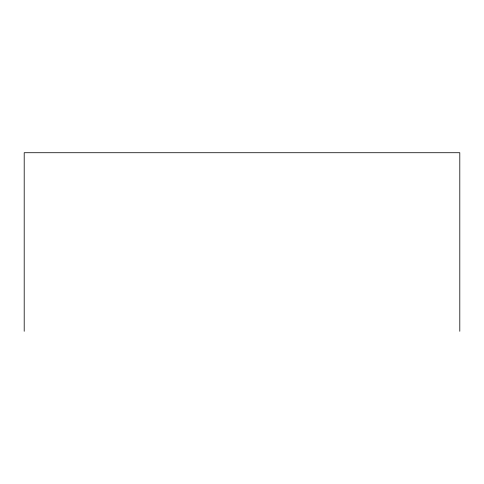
<?xml version="1.0" encoding="UTF-8"?>
<svg xmlns="http://www.w3.org/2000/svg" width="484" height="484" viewBox="0 0 484 484"><rect width="100%" height="100%" fill="white"/><g stroke="black" fill="none" stroke-linecap="round" stroke-linejoin="round"><path stroke-width="0.73" d="M459.8 331.28L459.8 152.72L24.2 152.72L24.2 331.28"/></g></svg>
